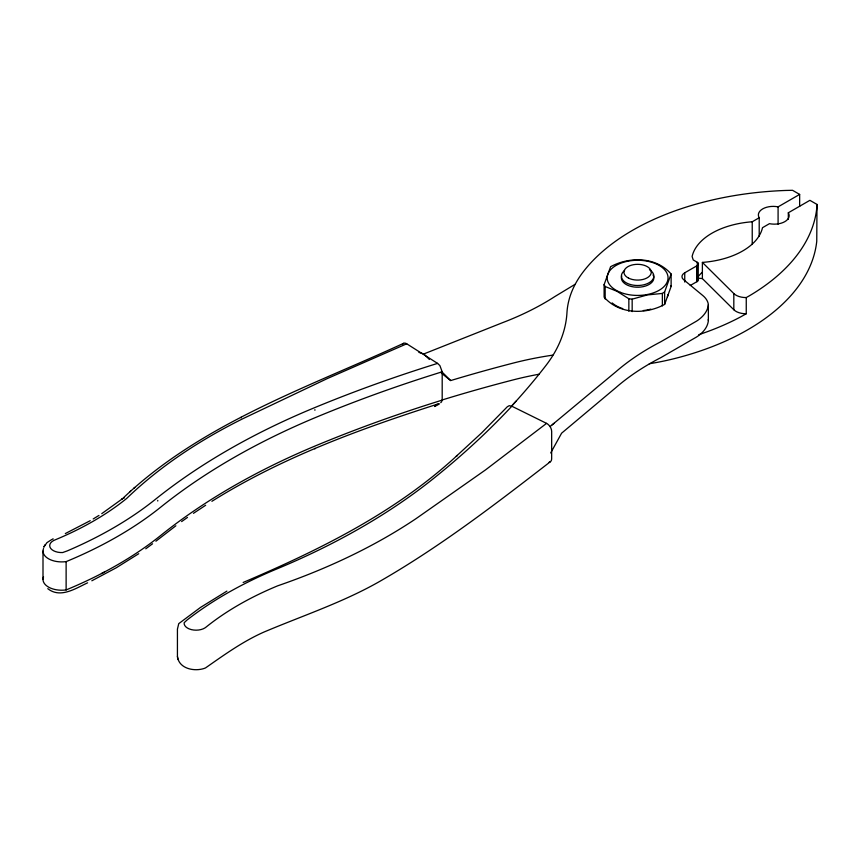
<?xml version="1.0" encoding="UTF-8"?>
<svg xmlns="http://www.w3.org/2000/svg" width="860" height="860" viewBox="0 0 860 860"><rect width="100%" height="100%" fill="white"/><g stroke="black" fill="none" stroke-linecap="round" stroke-linejoin="round"><path stroke-width="1.29" d="M817 204.433L816.753 208.27A237.521 137.138 0 0 1 749.028 296.012L746.254 297.56A13.964 8.062 0 0 1 733.817 293.561L702.383 262.407A69.606 40.194 0 0 0 762.497 227.696L769.453 223.675A14.813 8.546 0 0 0 784.825 221.654A14.813 8.546 0 0 0 788.33 212.775L809.894 200.326L817 204.433L816.753 241.262A237.521 137.138 0 0 1 674.788 358.512A190.78 110.144 0 0 1 649.332 363.737M604.107 284.66L610.6 266.697C629.778 256.334 656.094 256.764 671.122 273.996L671.122 286.466L664.619 304.429C645.451 314.803 619.125 314.373 604.107 297.13L604.107 284.66L605.161 286.52L605.161 298.99M664.619 304.429L664.619 291.959L671.122 273.996M45.032 544.788L43.752 547.175L46.956 542.638L51.912 539.435M550.669 452.983L561.601 433.193L615.782 387.72A268.815 155.198 0 0 1 660.856 357.62L696.643 336.959A46.29 26.724 0 0 0 708.361 320.49L708.361 304.612A31.132 17.974 0 0 0 702.813 295.539L683.474 279.565A9.277 5.354 0 0 1 684.743 272.803L697.095 265.686A4.063 2.344 0 0 0 697.266 262.278L693.225 259.946L692.117 256.484A69.606 40.194 0 0 1 752.231 221.773L759.208 217.752A14.813 8.546 0 0 1 762.712 208.883A14.813 8.546 0 0 1 778.085 206.862L799.649 194.414L799.649 206.432M437.299 404.189L434.612 406.5L439.051 404.168M440.761 402.695L441.825 401.48M516.129 401.104L512.259 405.361L516.699 400.481A1127.159 650.762 0 0 0 545.745 365.737A245.455 141.706 0 0 0 566.955 312.771A190.78 110.144 0 0 1 582.811 272.405A237.521 137.138 0 0 1 785.9 190.447L792.544 190.307L799.649 194.414M546.562 423.378L511.85 406.221L505.669 412.736A1130.04 652.417 0 0 1 434.053 478.085A692.031 399.535 0 0 1 276.254 569.191A405.006 233.834 0 0 0 187.104 619.974L184.169 622.694A11.976 6.912 0 0 0 191.318 629.606A11.976 6.912 0 0 0 204.949 627.918L205.895 627.241A309.912 178.923 0 0 1 277.769 585.789A562.279 324.629 0 0 0 416.208 518.526L485.545 469.882L546.562 423.378A6.708 4.16 56 0 1 551.668 431.376L551.658 458.745A6.708 4.16 56 0 1 549.11 462.218M403.523 343.355C306.321 388.032 200.466 423.883 121.776 499.391L122.657 498.596L101.759 513.656M129.709 491.941L130.612 491.146M133.848 488.233L134.74 487.437M552.249 424.808L554.163 423.292M550.163 461.874C496.349 503.53 442.062 545.186 383.13 579.425C345.462 601.57 303.838 615.179 263.837 632.111C242.843 641.42 224.116 654.933 205.465 667.962C195.456 672.068 178.934 669.166 177.429 656.492L177.429 629.122L178.751 623.629L200.477 607.45L226.9 591.121M155.907 541.209L175.87 525.783M550.325 426.334L615.782 371.853A268.815 155.198 0 0 1 660.856 341.742L696.643 321.081A46.29 26.724 0 0 0 708.361 304.612M152.585 543.767L145.77 548.798M181.632 521.579L187.491 517.43M605.161 286.52L617.007 291.314L628.853 298.753L632.164 299.151L647.268 294.958L662.361 293.421L664.619 291.959M193.457 513.334L205.658 505.261M138.729 553.711L116.24 567.793L91.848 580.779M98.943 515.441L93.192 518.956M211.904 501.305C282.101 457.316 360.523 428.774 439.062 403.662M690.258 285.488L697.095 281.564A4.063 2.344 0 0 0 697.266 278.156L697.266 262.278M90.246 520.676L65.306 533.576M575.093 284.305L554.7 296.646A268.815 155.198 0 0 1 502.562 322.672L423.819 353.944L418.895 352.406M746.254 297.56L746.254 313.75L740.89 316.76A237.521 137.138 0 0 1 698.793 334.69M43.538 576.877A18.683 10.782 0 0 0 63.221 590.186L66.123 589.949L71.358 587.735A411.671 237.672 0 0 0 101.491 573.555L104.533 572.008M243.154 582.467C319.662 549.852 395.6 512.463 457.219 455.413L456.327 456.208L481.611 432.913L507.346 406.726L509.249 405.673L511.85 406.221M87.612 582.822C75.562 588.433 60.393 598.732 47.773 588.659M43.538 548.562A18.683 10.782 0 0 0 63.221 561.87L66.123 561.634L71.358 559.43A411.628 237.65 0 0 0 160.745 507.131A685.42 395.729 0 0 1 317.06 416.874A1123.311 648.537 0 0 1 429.57 375.777L442.19 371.789L439.879 365.586L437.557 363.382L406.726 343.796L327.348 378.55L243.111 418.583A562.279 324.629 0 0 0 126.603 498.51A309.912 178.923 0 0 1 54.793 540.005L53.61 540.553A11.976 6.912 0 0 0 50.697 548.422A11.976 6.912 0 0 0 62.662 552.55L67.381 550.851A405.006 233.834 0 0 0 155.338 499.38A692.031 399.535 0 0 1 313.147 408.274A1130.04 652.417 0 0 1 426.323 366.93L437.557 363.382M442.04 400.007L444.502 399.244A1127.159 650.762 0 0 1 513.14 379.916A245.455 141.706 0 0 1 538.951 374.24M441.298 373.036L450.672 380.571L452.962 379.873A1127.159 650.762 0 0 1 513.14 363.103A245.455 141.706 0 0 1 552.872 355.126M697.578 278.092L702.383 278.597L733.817 309.75A13.964 8.062 0 0 0 746.254 313.75M423.819 353.944L429.377 359.458M441.416 371.391L450.672 380.571M670.596 285.584L671.122 286.466M698.288 263.267L698.191 278.984M177.429 656.492L177.869 659.158M788.33 212.775L788.33 219.375M778.085 206.862L778.085 224.234M759.208 217.752L759.208 236.457M752.231 221.773L752.231 244.487M733.817 293.561L733.817 309.75M702.383 262.407L702.383 278.597M697.095 265.686L697.095 281.564M696.869 265.794L696.869 281.671M684.743 272.803L684.743 282.058M662.361 293.421L662.361 305.891M632.164 299.151L632.164 311.621M628.853 298.753L628.853 311.223M442.19 371.789L442.19 400.104L429.57 404.092A1123.311 648.537 0 0 0 317.06 445.19A685.42 395.729 0 0 0 160.745 535.436A411.607 237.639 0 0 1 101.491 573.555M314.9 409.672L314.9 410.285M314.9 448.307L314.9 448.92M241.155 417.272L241.155 417.885M157.756 500.402L157.756 501.014M124.109 497.553L124.109 498.166M66.123 561.634L66.123 589.949M52.965 538.629L52.965 539.241M43 551.088L43 579.404M667.962 294.604A30.433 17.576 0 0 1 667.403 296.883M650.816 309.127A30.433 17.576 0 0 1 643.258 310.557M622.715 308.611A30.433 17.576 0 0 1 612.148 302.913M653.052 274.921A16.243 9.385 0 0 1 638.518 287.208A16.243 9.385 0 0 1 621.705 275.931M649.45 269.707A16.243 9.385 0 0 1 649.408 282.575A16.243 9.385 0 0 1 627.133 283.295A16.243 9.385 0 0 1 624.607 270.502M402.802 344.032A6.708 3.687 62.3 0 1 406.726 343.806M708.231 319.683A31.132 17.974 0 0 1 708.361 320.49M697.095 277.963A69.606 40.194 0 0 1 702.416 272.125M620.458 292.368A30.433 17.576 0 0 0 667.962 279.167A30.433 17.576 0 0 0 624.414 262.01A30.433 17.576 0 0 0 620.458 292.368M628.509 278.081A13.652 7.88 0 0 0 650.977 273.813A13.652 7.88 0 0 0 633.347 264.719A13.652 7.88 0 0 0 628.509 278.081"/></g></svg>
